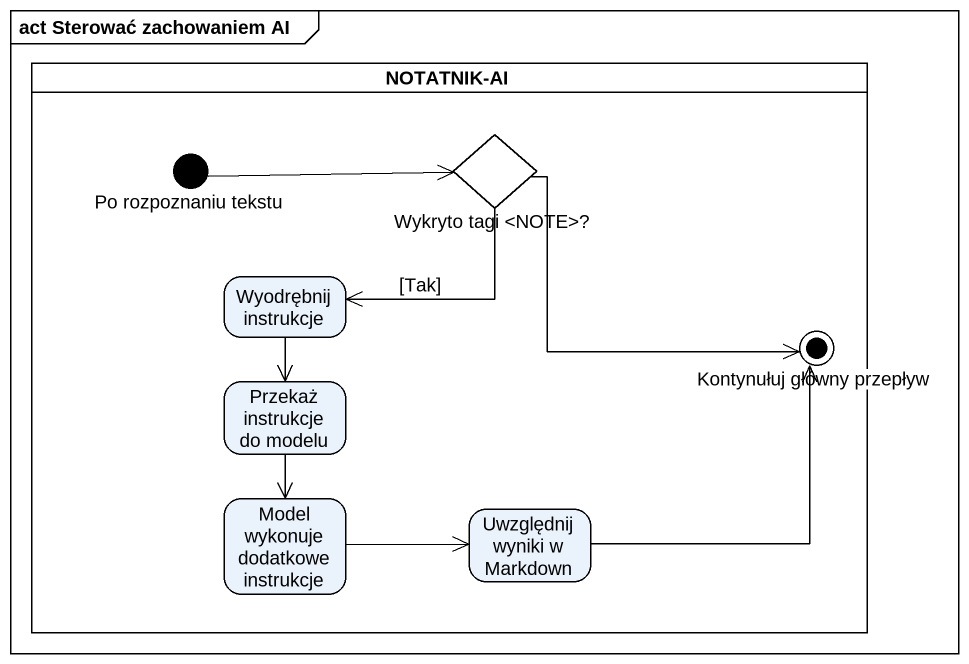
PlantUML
@startuml
mainframe act Sterować zachowaniem AI
hide empty description
state "NOTATNIK-AI" as NOTATNIK_AI <<partition>> {
  state "Po rozpoznaniu tekstu" as Po_rozpoznaniu_tekstu <<start>>
  state "Wykryto tagi <NOTE>?" as Wykryto_tagi_NOTE <<choice>>
  state "Wyodrębnij instrukcje" as Wyodrębnij_instrukcje
  state "Przekaż instrukcje do modelu" as Przekaż_instrukcje_do_modelu
  state "Kontynułuj główny przepływ" as Kontynułuj_główny_przepływ <<end>>
  state "Model wykonuje dodatkowe instrukcje" as Model_wykonuje_dodatkowe
  state "Uwzględnij wyniki w Markdown" as Uwzględnij_wyniki_w_Markdown
}
Po_rozpoznaniu_tekstu -right-> Wykryto_tagi_NOTE
Wykryto_tagi_NOTE --> Wyodrębnij_instrukcje : [Tak]
Wykryto_tagi_NOTE -right-> Kontynułuj_główny_przepływ
Wyodrębnij_instrukcje --> Przekaż_instrukcje_do_modelu
Przekaż_instrukcje_do_modelu --> Model_wykonuje_dodatkowe
Model_wykonuje_dodatkowe -right-> Uwzględnij_wyniki_w_Markdown
Uwzględnij_wyniki_w_Markdown -up-> Kontynułuj_główny_przepływ
@enduml
